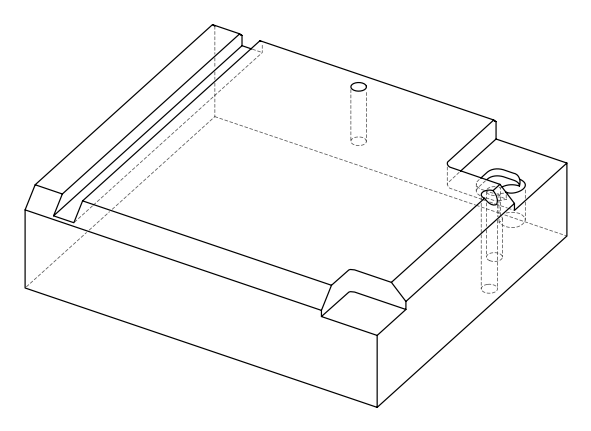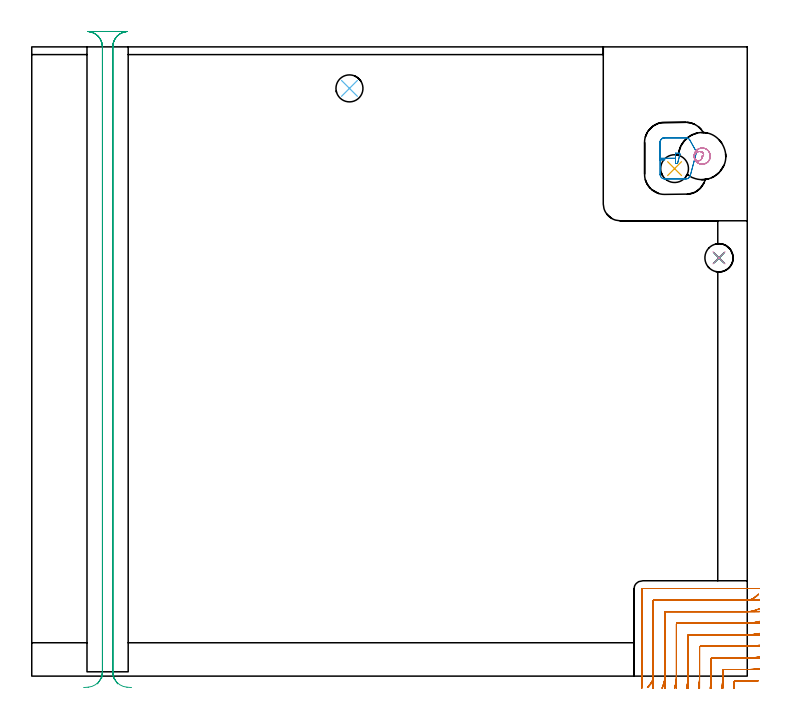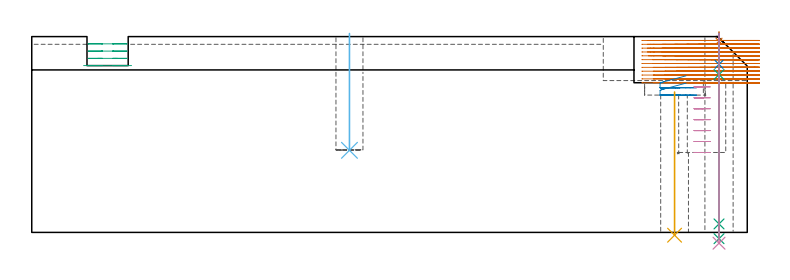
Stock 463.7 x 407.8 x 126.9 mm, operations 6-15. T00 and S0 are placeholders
(PLAN: 15 operations, 9 tool changes, 85.9 min)
(1 AREA_MILL | FG_CHAMFER_SURFACE | UGT0205_001 | 0.76 min | 488 mm3)
(2 AREA_MILL_1 | FG_CHAMFER_SURFACE_1 | UGT0205_001 | 13.24 min | 45396 mm3)
(3 AREA_MILL_2 | FG_CHAMFER_SURFACE_2 | UGT0205_001 | 5.11 min | 3934 mm3)
(4 AREA_MILL_3 | FG_CHAMFER_SURFACE_3 | UGT0205_001 | 24.19 min | 92217 mm3)
(5 MILL_CORNER_NOTCH_RECTANGULAR | CORNER_NOTCH_RECTANGULAR | UGT0201_136 | Follow Part, ap 5, ae 75% | 11.28 min | 297496 mm3)
(6 MILL_CORNER_NOTCH_RECTANGULAR_1 | CORNER_NOTCH_RECTANGULAR_1 | NXT0201_010 | Follow Part, ap 2.5, ae 75% | 19.89 min | 132130 mm3)
(7 MILL_OPEN_POCKET | POCKET_OPEN | UGT0201_136 | Follow Part, ap 5, ae 75% | 0.82 min | 16632 mm3)
(8 MILL_RECTANGULAR_SLOT | SLOT_RECTANGULAR | UGT0201_136 | Follow Part, ap 5, ae 75% | 7.13 min | 199187 mm3)
(9 MILL_BLIND_HOLE_FROM_SOLID_MATERIAL | STEP1POCKET | UGT0201_136 | Spiral | 1.48 min | 29400 mm3)
(10 INDEXABLE_INSERT_DRILL_THROUGH_HOLE_FROM_SOLID | STEP1HOLE_1 | NXT0302_007 | 0.38 min | 21036 mm3)
(11 INDEXABLE_INSERT_DRILL_BLIND_HOLE_FROM_SOLID | STEP1POCKET_1 | NXT0302_006 | 0.3 min | 17641 mm3)
(12 SPOT_DRILL | STEP1HOLE | NXT0321_9005460120000 | 0.05 min | 90 mm3)
(13 DRILL_BLIND_HOLE_INTO_CENTER | STEP1HOLE | NXT0301_128 | 0.08 min | 1642 mm3)
(14 GUN_DRILL_THROUGH_HOLE | STEP1HOLE | UGT0307_008 | 0.62 min | 10386 mm3)
(15 DRILL_TO_ENLARGE_THROUGH_HOLE | STEP1HOLE | UGT0301_252 | 0.55 min | 20573 mm3)
(TOOL UGT0205_001 | Chamfer Mill 20 x 3 x 45 deg. | D20 FL50 Z2)
(TOOL UGT0201_136 | Carbide End Mill 20.0 | D20 FL30 Z4)
(TOOL NXT0201_010 | ENDMILL 10mm [2P460-1000-NA 1630] | D10 FL30 Z6)
(TOOL NXT0302_007 | Index. Insert Drill 18mm [880-D1800L25-05] | D18 PA176 FL90 Z2)
(TOOL NXT0302_006 | Index. Insert Drill 17.5mm [880-D1750L25-05] | D17.5 PA176 FL88 Z2)
(TOOL NXT0321_9005460120000 | NC Spot Drill, 142deg, 12mm, Carbide, Uncoated | D12 PA142 FL30 Z2)
(TOOL NXT0301_128 | Carbide Drill 12mm [861.1-1200-036A1-GP GC34] | D12 PA150 FL37.4 Z2)
(TOOL UGT0307_008 | Gun Drill 11 mm | D11 PA130 FL24 Z1)
(TOOL UGT0301_252 | Twist Drill 18.3 mm | D18.3 PA118 FL135 Z2)
(OP 6 MILL_CORNER_NOTCH_RECTANGULAR_1)
G17 G21 G94 G90
T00 M6
G54
G17 G0 G90 X470.639 Y-2.875 S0 M3
G43 Z136.9 H1
Z124.408
G94 G1 X467.645 Y-3.071 F250.
G2 X463.718 Y-3.2 R60. F500.
G1 X455.685
G3 X455.191 Y-3.665 R0.5
G2 X455.096 Y-5. R60.
G1 X454.848 Y-7.99 F250.
G0 Z136.9
X471.686 Y4.822
Z124.408
G1 X468.7 Y4.537
G2 X463.718 Y4.3 R52.5 F500.
G1 X448.295
G3 X447.8 Y3.805 R0.5
G1 Y-0.051
G2 X447.566 Y-5. R52.5
G1 X447.283 Y-7.987 F250.
G0 Z136.9
X471.682 Y12.409
Z124.408
G1 X468.7 Y12.077
G2 X463.718 Y11.8 R45. F500.
G1 X440.796
G3 X440.3 Y11.304 R0.5
G1 Y-0.051
G2 X440.027 Y-5. R45.
G1 X439.697 Y-7.982 F250.
G0 Z136.9
X471.673 Y20.031
Z124.408
G1 X468.7 Y19.632
G2 X463.718 Y19.3 R37.5 F500.
G1 X433.296
G3 X432.8 Y18.804 R0.5
G1 Y-0.051
G2 X432.472 Y-5. R37.5
G1 X432.076 Y-7.974 F250.
G0 Z136.9
X471.658 Y27.715
Z124.408
G1 X468.7 Y27.217
G2 X463.718 Y26.8 R30. F500.
G1 X425.796
G3 X425.3 Y26.304 R0.5
G1 Y-0.051
G2 X424.889 Y-5. R30.
G1 X424.394 Y-7.959 F250.
G0 Z136.9
X471.626 Y35.523
Z124.408
G1 X468.7 Y34.858
G2 X463.718 Y34.3 R22.5 F500.
G1 X418.296
G3 X417.8 Y33.804 R0.5
G1 Y-0.051
G2 X417.249 Y-5. R22.5
G1 X416.589 Y-7.927 F250.
G0 Z136.9
X471.53 Y43.648
Z124.408
G1 X468.7 Y42.652
G2 X463.718 Y41.8 R15. F500.
G1 X410.796
G3 X410.3 Y41.304 R0.5
G1 Y-0.051
G2 X409.46 Y-5. R15.
G1 X408.47 Y-7.832 F250.
G0 Z136.9
X470.942 Y53.187
Z124.408
G1 X468.7 Y51.194
G2 X463.718 Y49.3 R7.5 F500.
G1 X403.296
G3 X402.8 Y48.804 R0.5
G1 Y-0.051
G2 X400.935 Y-5. R7.5
G1 X398.955 Y-7.254 F250.
G0 Z136.9
X466.718 Y56.8
Z124.408
G1 X463.718
X395.796 F500.
G3 X395.3 Y56.304 R0.5
G1 Y-0.051
Y-3.051 F250.
G0 Z136.9
X470.639 Y-2.875
Z121.917
G1 X467.645 Y-3.071
G2 X463.718 Y-3.2 R60. F500.
G1 X455.685
G3 X455.191 Y-3.665 R0.5
G2 X455.096 Y-5. R60.
G1 X454.848 Y-7.99 F250.
G0 Z136.9
X471.686 Y4.822
Z121.917
G1 X468.7 Y4.537
G2 X463.718 Y4.3 R52.5 F500.
G1 X448.295
G3 X447.8 Y3.805 R0.5
G1 Y-0.051
G2 X447.566 Y-5. R52.5
G1 X447.283 Y-7.987 F250.
G0 Z136.9
X471.682 Y12.409
Z121.917
G1 X468.7 Y12.077
G2 X463.718 Y11.8 R45. F500.
G1 X440.796
G3 X440.3 Y11.304 R0.5
G1 Y-0.051
G2 X440.027 Y-5. R45.
G1 X439.697 Y-7.982 F250.
G0 Z136.9
X471.673 Y20.031
Z121.917
G1 X468.7 Y19.632
G2 X463.718 Y19.3 R37.5 F500.
G1 X433.296
G3 X432.8 Y18.804 R0.5
G1 Y-0.051
G2 X432.472 Y-5. R37.5
G1 X432.076 Y-7.974 F250.
G0 Z136.9
X471.658 Y27.715
Z121.917
G1 X468.7 Y27.217
G2 X463.718 Y26.8 R30. F500.
G1 X425.796
G3 X425.3 Y26.304 R0.5
G1 Y-0.051
G2 X424.889 Y-5. R30.
G1 X424.394 Y-7.959 F250.
G0 Z136.9
X471.626 Y35.523
Z121.917
G1 X468.7 Y34.858
G2 X463.718 Y34.3 R22.5 F500.
G1 X418.296
G3 X417.8 Y33.804 R0.5
G1 Y-0.051
G2 X417.249 Y-5. R22.5
G1 X416.589 Y-7.927 F250.
G0 Z136.9
X471.53 Y43.648
Z121.917
G1 X468.7 Y42.652
G2 X463.718 Y41.8 R15. F500.
G1 X410.796
G3 X410.3 Y41.304 R0.5
G1 Y-0.051
G2 X409.46 Y-5. R15.
G1 X408.47 Y-7.832 F250.
G0 Z136.9
X470.942 Y53.187
Z121.917
G1 X468.7 Y51.194
G2 X463.718 Y49.3 R7.5 F500.
G1 X403.296
G3 X402.8 Y48.804 R0.5
G1 Y-0.051
G2 X400.935 Y-5. R7.5
G1 X398.955 Y-7.254 F250.
G0 Z136.9
X466.718 Y56.8
Z121.917
G1 X463.718
X395.796 F500.
G3 X395.3 Y56.304 R0.5
G1 Y-0.051
Y-3.051 F250.
G0 Z136.9
X470.639 Y-2.875
Z119.425
G1 X467.645 Y-3.071
G2 X463.718 Y-3.2 R60. F500.
G1 X455.685
G3 X455.191 Y-3.665 R0.5
G2 X455.096 Y-5. R60.
G1 X454.848 Y-7.99 F250.
G0 Z136.9
X471.686 Y4.822
Z119.425
G1 X468.7 Y4.537
G2 X463.718 Y4.3 R52.5 F500.
G1 X448.295
G3 X447.8 Y3.805 R0.5
G1 Y-0.051
G2 X447.566 Y-5. R52.5
G1 X447.283 Y-7.987 F250.
G0 Z136.9
X471.682 Y12.409
Z119.425
G1 X468.7 Y12.077
G2 X463.718 Y11.8 R45. F500.
G1 X440.796
G3 X440.3 Y11.304 R0.5
G1 Y-0.051
G2 X440.027 Y-5. R45.
G1 X439.697 Y-7.982 F250.
G0 Z136.9
X471.673 Y20.031
Z119.425
G1 X468.7 Y19.632
G2 X463.718 Y19.3 R37.5 F500.
G1 X433.296
G3 X432.8 Y18.804 R0.5
G1 Y-0.051
G2 X432.472 Y-5. R37.5
G1 X432.076 Y-7.974 F250.
G0 Z136.9
X471.658 Y27.715
Z119.425
G1 X468.7 Y27.217
G2 X463.718 Y26.8 R30. F500.
G1 X425.796
G3 X425.3 Y26.304 R0.5
G1 Y-0.051
G2 X424.889 Y-5. R30.
G1 X424.394 Y-7.959 F250.
G0 Z136.9
X471.626 Y35.523
Z119.425
G1 X468.7 Y34.858
G2 X463.718 Y34.3 R22.5 F500.
G1 X418.296
G3 X417.8 Y33.804 R0.5
G1 Y-0.051
G2 X417.249 Y-5. R22.5
G1 X416.589 Y-7.927 F250.
G0 Z136.9
X471.53 Y43.648
Z119.425
G1 X468.7 Y42.651
G2 X463.718 Y41.8 R15. F500.
G1 X410.796
G3 X410.3 Y41.304 R0.5
G1 Y-0.051
G2 X409.46 Y-5. R15.
G1 X408.47 Y-7.832 F250.
G0 Z136.9
X470.942 Y53.187
Z119.425
G1 X468.7 Y51.194
G2 X463.718 Y49.3 R7.5 F500.
G1 X403.296
G3 X402.8 Y48.804 R0.5
G1 Y-0.051
G2 X400.935 Y-5. R7.5
G1 X398.955 Y-7.254 F250.
G0 Z136.9
X466.718 Y56.8
Z119.425
G1 X463.718
X395.796 F500.
G3 X395.3 Y56.304 R0.5
G1 Y-0.051
Y-3.051 F250.
G0 Z136.9
X470.618 Y-2.926
Z116.933
G1 X467.623 Y-3.1
G2 X464.155 Y-3.2 R60. F500.
G1 X455.685
G3 X455.191 Y-3.665 R0.5
G2 X455.096 Y-5. R60.
G1 X454.848 Y-7.99 F250.
G0 Z136.9
X471.689 Y4.757
Z116.933
G1 X468.7 Y4.497
G2 X464.155 Y4.3 R52.5 F500.
G1 X448.295
G3 X447.8 Y3.805 R0.5
G1 Y-0.051
G2 X447.566 Y-5. R52.5
G1 X447.283 Y-7.987 F250.
G0 Z136.9
X471.685 Y12.333
Z116.933
G1 X468.7 Y12.03
G2 X464.155 Y11.8 R45. F500.
G1 X440.796
G3 X440.3 Y11.304 R0.5
G1 Y-0.051
G2 X440.027 Y-5. R45.
G1 X439.697 Y-7.982 F250.
G0 Z136.9
X471.678 Y19.94
Z116.933
G1 X468.7 Y19.576
G2 X464.155 Y19.3 R37.5 F500.
G1 X433.296
G3 X432.8 Y18.804 R0.5
G1 Y-0.051
G2 X432.472 Y-5. R37.5
G1 X432.076 Y-7.974 F250.
G0 Z136.9
X471.665 Y27.601
Z116.933
G1 X468.7 Y27.146
G2 X464.155 Y26.8 R30. F500.
G1 X425.796
G3 X425.3 Y26.304 R0.5
G1 Y-0.051
G2 X424.889 Y-5. R30.
G1 X424.394 Y-7.959 F250.
G0 Z136.9
X471.638 Y35.37
Z116.933
G1 X468.7 Y34.764
G2 X464.155 Y34.3 R22.5 F500.
G1 X418.296
G3 X417.8 Y33.804 R0.5
G1 Y-0.051
G2 X417.249 Y-5. R22.5
G1 X416.589 Y-7.927 F250.
G0 Z136.9
X471.559 Y43.414
Z116.933
G1 X468.7 Y42.505
G2 X464.155 Y41.8 R15. F500.
G1 X410.796
G3 X410.3 Y41.304 R0.5
G1 Y-0.051
G2 X409.46 Y-5. R15.
G1 X408.47 Y-7.832 F250.
G0 Z136.9
X471.086 Y52.652
Z116.933
G1 X468.7 Y50.834
G2 X464.155 Y49.3 R7.5 F500.
G1 X403.296
G3 X402.8 Y48.804 R0.5
G1 Y-0.051
G2 X400.935 Y-5. R7.5
G1 X398.955 Y-7.254 F250.
G0 Z136.9
X467.155 Y56.8
Z116.933
G1 X464.155
X395.796 F500.
G3 X395.3 Y56.304 R0.5
G1 Y-0.051
Y-3.051 F250.
G0 Z136.9
X470.542 Y-3.2
Z114.442
G1 X467.542
X455.716 F500.
G3 X455.222 Y-3.67 R0.5
G2 X455.139 Y-5. R60.
G1 X454.919 Y-7.992 F250.
G0 Z136.9
X471.699 Y4.368
Z114.442
G1 X468.7 Y4.31
G2 X467.678 Y4.3 R52.5 F500.
G1 X448.295
G3 X447.8 Y3.805 R0.5
G1 Y-0.607
G2 X447.616 Y-5. R52.5
G1 X447.365 Y-7.989 F250.
G0 Z136.9
X471.699 Y11.88
Z114.442
G1 X468.7 Y11.812
G2 X467.678 Y11.8 R45. F500.
G1 X440.796
G3 X440.3 Y11.304 R0.5
G1 Y-0.607
G2 X440.085 Y-5. R45.
G1 X439.792 Y-7.986 F250.
G0 Z136.9
X471.699 Y19.396
Z114.442
G1 X468.7 Y19.314
G2 X467.678 Y19.3 R37.5 F500.
G1 X433.296
G3 X432.8 Y18.804 R0.5
G1 Y-0.607
G2 X432.542 Y-5. R37.5
G1 X432.19 Y-7.979 F250.
G0 Z136.9
X471.698 Y26.92
Z114.442
G1 X468.7 Y26.817
G2 X467.678 Y26.8 R30. F500.
G1 X425.796
G3 X425.3 Y26.304 R0.5
G1 Y-0.607
G2 X424.977 Y-5. R30.
G1 X424.537 Y-7.968 F250.
G0 Z136.9
X471.697 Y34.459
Z114.442
G1 X468.7 Y34.323
G2 X467.678 Y34.3 R22.5 F500.
G1 X418.296
G3 X417.8 Y33.804 R0.5
G1 Y-0.607
G2 X417.367 Y-5. R22.5
G1 X416.781 Y-7.942 F250.
G0 Z136.9
X471.693 Y42.039
Z114.442
G1 X468.7 Y41.835
G2 X467.678 Y41.8 R15. F500.
G1 X410.796
G3 X410.3 Y41.304 R0.5
G1 Y-0.607
G2 X409.642 Y-5. R15.
G1 X408.764 Y-7.868 F250.
G0 Z136.9
X471.672 Y49.779
Z114.442
G1 X468.7 Y49.37
G2 X467.678 Y49.3 R7.5 F500.
G1 X403.296
G3 X402.8 Y48.804 R0.5
G1 Y-0.607
G2 X401.379 Y-5. R7.5
G1 X399.621 Y-7.431 F250.
G0 Z136.9
X470.678 Y56.8
Z114.442
G1 X467.678
X395.796 F500.
G3 X395.3 Y56.304 R0.5
G1 Y-0.607
Y-3.607 F250.
G0 Z136.9
X470.542 Y-3.2
Z111.95
G1 X467.542
X455.795 F500.
G3 X455.3 Y-3.695 R0.5
G2 X455.292 Y-5. R60.
G1 X455.24 Y-8. F250.
G0 Z136.9
X471.7 Y4.301
Z111.95
G1 X468.7 Y4.3
X455.795 F500.
X448.295
G3 X447.8 Y3.805 R0.5
G1 Y-3.971
G2 X447.79 Y-5. R52.5
G1 X447.731 Y-7.999 F250.
G0 Z136.9
X471.7 Y11.802
Z111.95
G1 X468.7 Y11.8
X448.295 F500.
X440.796
G3 X440.3 Y11.304 R0.5
G1 Y-3.971
G2 X440.288 Y-5. R45.
G1 X440.22 Y-7.999 F250.
G0 Z136.9
X471.7 Y19.302
Z111.95
G1 X468.7 Y19.3
X440.796 F500.
X433.296
G3 X432.8 Y18.804 R0.5
G1 Y-3.971
G2 X432.786 Y-5. R37.5
G1 X432.704 Y-7.999 F250.
G0 Z136.9
X471.7 Y26.802
Z111.95
G1 X468.7 Y26.8
X433.296 F500.
X425.796
G3 X425.3 Y26.304 R0.5
G1 Y-3.971
G2 X425.282 Y-5. R30.
G1 X425.179 Y-7.998 F250.
G0 Z136.9
X471.7 Y34.303
Z111.95
G1 X468.7 Y34.3
X425.796 F500.
X418.296
G3 X417.8 Y33.804 R0.5
G1 Y-3.971
G2 X417.776 Y-5. R22.5
G1 X417.639 Y-7.997 F250.
G0 Z136.9
X471.7 Y41.805
Z111.95
G1 X468.7 Y41.8
X418.296 F500.
X410.796
G3 X410.3 Y41.304 R0.5
G1 Y-3.971
G2 X410.265 Y-5. R15.
G1 X410.059 Y-7.993 F250.
G0 Z136.9
X471.7 Y49.31
Z111.95
G1 X468.7 Y49.3
X410.796 F500.
X403.296
G3 X402.8 Y48.804 R0.5
G1 Y-3.971
G2 X402.729 Y-5. R7.5
G1 X402.317 Y-7.972 F250.
G0 Z136.9
X471.676 Y56.8
Z111.95
G1 X468.676
X395.796 F500.
G3 X395.3 Y56.304 R0.5
G1 Y-3.971
Y-6.971 F250.
G0 Z136.9
X470.542 Y-3.2
Z109.458
G1 X467.542
X455.795 F500.
G3 X455.3 Y-3.695 R0.5
G1 Y-5.
X455.299 Y-8. F250.
G0 Z136.9
X471.7 Y4.3
Z109.458
G1 X468.7
X448.295 F500.
G3 X447.8 Y3.805 R0.5
G1 Y-3.695
Y-5.
X447.799 Y-8. F250.
G0 Z136.9
X471.7 Y11.8
Z109.458
G1 X468.7
X440.796 F500.
G3 X440.3 Y11.304 R0.5
G1 Y3.805
Y-5.
X440.298 Y-8. F250.
G0 Z136.9
X471.7 Y19.3
Z109.458
G1 X468.7
X433.296 F500.
G3 X432.8 Y18.804 R0.5
G1 Y11.304
Y-5.
X432.798 Y-8. F250.
G0 Z136.9
X471.7 Y26.8
Z109.458
G1 X468.7
X425.796 F500.
G3 X425.3 Y26.304 R0.5
G1 Y18.804
Y-5.
X425.297 Y-8. F250.
G0 Z136.9
X471.7 Y34.3
Z109.458
G1 X468.7
X418.296 F500.
G3 X417.8 Y33.804 R0.5
G1 Y26.304
Y-5.
X417.797 Y-8. F250.
G0 Z136.9
X471.7 Y41.8
Z109.458
G1 X468.7
X410.796 F500.
G3 X410.3 Y41.304 R0.5
G1 Y33.804
Y-5.
X410.295 Y-8. F250.
G0 Z136.9
X471.7 Y49.3
Z109.458
G1 X468.7
X403.296 F500.
G3 X402.8 Y48.804 R0.5
G1 Y41.304
Y-5.
X402.79 Y-8. F250.
G0 Z136.9
X471.7 Y56.8
Z109.458
G1 X468.7
X395.797 F500.
G3 X395.3 Y56.304 R0.5
G1 Y-4.974
Y-7.974 F250.
G0 Z136.9
X470.542 Y-3.2
Z106.967
G1 X467.542
X455.795 F500.
G3 X455.3 Y-3.695 R0.5
G1 Y-5.
Y-8. F250.
G0 Z136.9
X471.7 Y4.3
Z106.967
G1 X468.7
X448.295 F500.
G3 X447.8 Y3.805 R0.5
G1 Y-5.
Y-8. F250.
G0 Z136.9
X471.7 Y11.8
Z106.967
G1 X468.7
X440.796 F500.
G3 X440.3 Y11.304 R0.5
G1 Y-5.
Y-8. F250.
G0 Z136.9
X471.7 Y19.3
Z106.967
G1 X468.7
X433.296 F500.
G3 X432.8 Y18.804 R0.5
G1 Y-5.
Y-8. F250.
G0 Z136.9
X471.7 Y26.8
Z106.967
G1 X468.7
X425.796 F500.
G3 X425.3 Y26.304 R0.5
G1 Y-5.
Y-8. F250.
G0 Z136.9
X471.7 Y34.3
Z106.967
G1 X468.7
X418.296 F500.
G3 X417.8 Y33.804 R0.5
G1 Y-5.
Y-8. F250.
G0 Z136.9
X471.7 Y41.8
Z106.967
G1 X468.7
X410.796 F500.
G3 X410.3 Y41.304 R0.5
G1 Y-5.
Y-8. F250.
G0 Z136.9
X471.7 Y49.3
Z106.967
G1 X468.7
X403.296 F500.
G3 X402.8 Y48.804 R0.5
G1 Y-5.
Y-8. F250.
G0 Z136.9
X471.7 Y56.8
Z106.967
G1 X468.7
X395.797 F500.
G3 X395.3 Y56.304 R0.5
G1 Y-5.
Y-8. F250.
G0 Z136.9
X470.542 Y-3.2
Z104.475
G1 X467.542
X455.795 F500.
G3 X455.3 Y-3.695 R0.5
G1 Y-5.
Y-8. F250.
G0 Z136.9
X471.7 Y4.3
Z104.475
G1 X468.7
X448.295 F500.
G3 X447.8 Y3.805 R0.5
G1 Y-5.
Y-8. F250.
G0 Z136.9
X471.7 Y11.8
Z104.475
G1 X468.7
X440.796 F500.
G3 X440.3 Y11.304 R0.5
G1 Y-5.
Y-8. F250.
G0 Z136.9
X471.7 Y19.3
Z104.475
G1 X468.7
X433.296 F500.
G3 X432.8 Y18.804 R0.5
G1 Y-5.
Y-8. F250.
G0 Z136.9
X471.7 Y26.8
Z104.475
G1 X468.7
X425.796 F500.
G3 X425.3 Y26.304 R0.5
G1 Y-5.
Y-8. F250.
G0 Z136.9
X471.7 Y34.3
Z104.475
G1 X468.7
X418.296 F500.
G3 X417.8 Y33.804 R0.5
G1 Y-5.
Y-8. F250.
G0 Z136.9
X471.7 Y41.8
Z104.475
G1 X468.7
X410.796 F500.
G3 X410.3 Y41.304 R0.5
G1 Y-5.
Y-8. F250.
G0 Z136.9
X471.7 Y49.3
Z104.475
G1 X468.7
X403.296 F500.
G3 X402.8 Y48.804 R0.5
G1 Y-5.
Y-8. F250.
G0 Z136.9
X471.7 Y56.8
Z104.475
G1 X468.7
X395.797 F500.
G3 X395.3 Y56.304 R0.5
G1 Y-5.
Y-8. F250.
G0 Z136.9
X470.542 Y-3.2
Z101.983
G1 X467.542
X455.795 F500.
G3 X455.3 Y-3.695 R0.5
G1 Y-5.
Y-8. F250.
G0 Z136.9
X471.7 Y4.3
Z101.983
G1 X468.7
X448.295 F500.
G3 X447.8 Y3.805 R0.5
G1 Y-5.
Y-8. F250.
G0 Z136.9
X471.7 Y11.8
Z101.983
G1 X468.7
X440.796 F500.
G3 X440.3 Y11.304 R0.5
G1 Y-5.
Y-8. F250.
G0 Z136.9
X471.7 Y19.3
Z101.983
G1 X468.7
X433.296 F500.
G3 X432.8 Y18.804 R0.5
G1 Y-5.
Y-8. F250.
G0 Z136.9
X471.7 Y26.8
Z101.983
G1 X468.7
X425.796 F500.
G3 X425.3 Y26.304 R0.5
G1 Y-5.
Y-8. F250.
G0 Z136.9
X471.7 Y34.3
Z101.983
G1 X468.7
X418.296 F500.
G3 X417.8 Y33.804 R0.5
G1 Y-5.
Y-8. F250.
G0 Z136.9
X471.7 Y41.8
Z101.983
G1 X468.7
X410.796 F500.
G3 X410.3 Y41.304 R0.5
G1 Y-5.
Y-8. F250.
G0 Z136.9
X471.7 Y49.3
Z101.983
G1 X468.7
X403.296 F500.
G3 X402.8 Y48.804 R0.5
G1 Y-5.
Y-8. F250.
G0 Z136.9
X471.7 Y56.8
Z101.983
G1 X468.7
X395.797 F500.
G3 X395.3 Y56.304 R0.5
G1 Y-5.
Y-8. F250.
G0 Z136.9
X470.542 Y-3.2
Z99.492
G1 X467.542
X455.795 F500.
G3 X455.3 Y-3.695 R0.5
G1 Y-5.
Y-8. F250.
G0 Z136.9
X471.7 Y4.3
Z99.492
G1 X468.7
X448.295 F500.
G3 X447.8 Y3.805 R0.5
G1 Y-5.
Y-8. F250.
G0 Z136.9
X471.7 Y11.8
Z99.492
G1 X468.7
X440.796 F500.
G3 X440.3 Y11.304 R0.5
G1 Y-5.
Y-8. F250.
G0 Z136.9
X471.7 Y19.3
Z99.492
G1 X468.7
X433.296 F500.
G3 X432.8 Y18.804 R0.5
G1 Y-5.
Y-8. F250.
G0 Z136.9
X471.7 Y26.8
Z99.492
G1 X468.7
X425.796 F500.
G3 X425.3 Y26.304 R0.5
G1 Y-5.
Y-8. F250.
G0 Z136.9
X471.7 Y34.3
Z99.492
G1 X468.7
X418.296 F500.
G3 X417.8 Y33.804 R0.5
G1 Y-5.
Y-8. F250.
G0 Z136.9
X471.7 Y41.8
Z99.492
G1 X468.7
X410.796 F500.
G3 X410.3 Y41.304 R0.5
G1 Y-5.
Y-8. F250.
G0 Z136.9
X471.7 Y49.3
Z99.492
G1 X468.7
X403.296 F500.
G3 X402.8 Y48.804 R0.5
G1 Y-5.
Y-8. F250.
G0 Z136.9
X471.7 Y56.8
Z99.492
G1 X468.7
X395.797 F500.
G3 X395.3 Y56.304 R0.5
G1 Y-5.
Y-8. F250.
G0 Z136.9
X470.542 Y-3.2
Z97.
G1 X467.542
X455.795 F500.
G3 X455.3 Y-3.695 R0.5
G1 Y-5.
Y-8. F250.
G0 Z136.9
X471.7 Y4.3
Z97.
G1 X468.7
X448.295 F500.
G3 X447.8 Y3.805 R0.5
G1 Y-5.
Y-8. F250.
G0 Z136.9
X471.7 Y11.8
Z97.
G1 X468.7
X440.796 F500.
G3 X440.3 Y11.304 R0.5
G1 Y-5.
Y-8. F250.
G0 Z136.9
X471.7 Y19.3
Z97.
G1 X468.7
X433.296 F500.
G3 X432.8 Y18.804 R0.5
G1 Y-5.
Y-8. F250.
G0 Z136.9
X471.7 Y26.8
Z97.
G1 X468.7
X425.796 F500.
G3 X425.3 Y26.304 R0.5
G1 Y-5.
Y-8. F250.
G0 Z136.9
X471.7 Y34.3
Z97.
G1 X468.7
X418.296 F500.
G3 X417.8 Y33.804 R0.5
G1 Y-5.
Y-8. F250.
G0 Z136.9
X471.7 Y41.8
Z97.
G1 X468.7
X410.796 F500.
G3 X410.3 Y41.304 R0.5
G1 Y-5.
Y-8. F250.
G0 Z136.9
X471.7 Y49.3
Z97.
G1 X468.7
X403.296 F500.
G3 X402.8 Y48.804 R0.5
G1 Y-5.
Y-8. F250.
G0 Z136.9
X471.7 Y56.8
Z97.
G1 X468.7
X395.797 F500.
G3 X395.3 Y56.304 R0.5
G1 Y-5.
Y-8. F250.
G0 Z136.9
M5
M2
(OP 7 MILL_OPEN_POCKET)
G17 G21 G94 G90
T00 M6
G54
G17 G0 G90 X424.006 Y348.9 S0 M3
G43 Z136.9 H0
Z101.475
G94 G1 X409.955 Z97.71 F250.
X409.361 Y348.791 Z97.548
X408.8 Y348.565 Z97.386
X408.296 Y348.231 Z97.224
X407.869 Y347.804 Z97.062
X407.535 Y347.3 Z96.9
X407.309 Y346.739 Z96.738
X407.2 Y346.145 Z96.576
Y335.55 Z93.737
X417.2
Y332.2 F500.
X418.51
X420.123 Y338.301
X419.789 Y338.9
X417.2
Y335.55
X407.2
Y325.2
G3 X410.2 Y322.2 R3.
G1 X423.9
G3 X426.8 Y324.433 R3.
G1 X430.822 Y339.647
X426.52 Y347.361
G3 X423.9 Y348.9 R3.
G1 X410.2
G3 X407.2 Y345.9 R3.
G1 Y335.55
Y334.55
X410.2 F250.
G0 X424.006 Y348.9 Z96.737
G1 X409.955 Z92.972
X409.361 Y348.791 Z92.81
X408.8 Y348.565 Z92.649
X408.296 Y348.231 Z92.487
X407.869 Y347.804 Z92.325
X407.535 Y347.3 Z92.163
X407.309 Y346.739 Z92.001
X407.2 Y346.145 Z91.839
Y335.55 Z89.
X417.2
Y332.2 F500.
X418.51
X420.123 Y338.301
X419.789 Y338.9
X417.2
Y335.55
X407.2
Y325.2
G3 X410.2 Y322.2 R3.
G1 X423.9
G3 X426.8 Y324.433 R3.
G1 X430.822 Y339.647
X426.52 Y347.361
G3 X423.9 Y348.9 R3.
G1 X410.2
G3 X407.2 Y345.9 R3.
G1 Y335.55
Y334.55
X410.2 F250.
G0 Z136.9
M5
M2
(OP 8 MILL_RECTANGULAR_SLOT)
G17 G21 G94 G90
T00 M6
G54
G17 G0 G90 X53.063 Y-1.666 S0 M3
G43 Z136.9 H0
Z122.2
G94 G1 X52.613 Y1.3 F250.
G2 X52.5 Y2.8 R10. F500.
G1 Y407.8
G2 X61.706 Y417.768 R10.
G1 Y417.798
X61.528 Y417.8
X36.719
X36.585 Y417.799
X36.586 Y417.769
G2 X45.8 Y407.8 R10.
G1 Y2.8
G2 X45.687 Y1.3 R10.
G1 X45.237 Y-1.666 F250.
G0 X53.063 Z117.5
G1 X52.613 Y1.3
G2 X52.5 Y2.8 R10. F500.
G1 Y407.8
G2 X61.726 Y417.77 R10.
G1 Y417.8
X36.574
Y417.77
G2 X45.8 Y407.8 R10.
G1 Y2.8
G2 X45.687 Y1.3 R10.
G1 X45.237 Y-1.666 F250.
G0 Z136.9
X55.61 Y-5.044
Z112.8
G1 X54.02 Y-2.5
G2 X52.5 Y2.8 R10. F500.
G1 Y407.8
G2 X61.726 Y417.77 R10.
G1 Y417.8
X36.574
Y417.77
G2 X45.8 Y407.8 R10.
G1 Y2.8
G2 X44.28 Y-2.5 R10.
G1 X42.69 Y-5.044 F250.
G0 Z136.9
X64.704 Y-7.405
Z108.1
G1 X61.713 Y-7.169
G2 X52.5 Y2.8 R10. F500.
G1 Y407.8
G2 X61.726 Y417.77 R10.
G1 Y417.8
X36.574
Y417.77
G2 X45.8 Y407.8 R10.
G1 Y2.8
G2 X36.587 Y-7.169 R10.
G1 X33.596 Y-7.405 F250.
G0 Z136.9
M5
M2
(OP 9 MILL_BLIND_HOLE_FROM_SOLID_MATERIAL)
G17 G21 G94 G90
T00 M6
G54
G17 G0 G90 X434.5 Y337. S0 M3
G43 Z136.9 H0
Z94.314
G94 G3 X435.399 Y337.972 R0.901 F250.
X434.294 Y339.617 R2.019
X430.681 Y339.368 R3.55
X429.315 Y336.179 R3.256
X435.321 Y331.815 R5.25
X429.315 Y336.179 R-5.25
X432.318 Y333.997 R2.625
X434.5 Y337. R2.625
G0 Z87.229
G3 X435.399 Y337.972 R0.901
X434.294 Y339.617 R2.019
X430.681 Y339.368 R3.55
X429.315 Y336.179 R3.256
X435.321 Y331.815 R5.25
X429.315 Y336.179 R-5.25
X432.318 Y333.997 R2.625
X434.5 Y337. R2.625
G0 Z80.143
G3 X435.399 Y337.972 R0.901
X434.294 Y339.617 R2.019
X430.681 Y339.368 R3.55
X429.315 Y336.179 R3.256
X435.321 Y331.815 R5.25
X429.315 Y336.179 R-5.25
X432.318 Y333.997 R2.625
X434.5 Y337. R2.625
G0 Z73.057
G3 X435.399 Y337.972 R0.901
X434.294 Y339.617 R2.019
X430.681 Y339.368 R3.55
X429.315 Y336.179 R3.256
X435.321 Y331.815 R5.25
X429.315 Y336.179 R-5.25
X432.318 Y333.997 R2.625
X434.5 Y337. R2.625
G0 Z65.971
G3 X435.399 Y337.972 R0.901
X434.294 Y339.617 R2.019
X430.681 Y339.368 R3.55
X429.315 Y336.179 R3.256
X435.321 Y331.815 R5.25
X429.315 Y336.179 R-5.25
X432.318 Y333.997 R2.625
X434.5 Y337. R2.625
G0 Z58.886
G3 X435.399 Y337.972 R0.901
X434.294 Y339.617 R2.019
X430.681 Y339.368 R3.55
X429.315 Y336.179 R3.256
X435.321 Y331.815 R5.25
X429.315 Y336.179 R-5.25
X432.318 Y333.997 R2.625
X434.5 Y337. R2.625
G0 Z51.8
G3 X435.399 Y337.972 R0.901
X434.294 Y339.617 R2.019
X430.681 Y339.368 R3.55
X429.315 Y336.179 R3.256
X435.321 Y331.815 R5.25
X429.315 Y336.179 R-5.25
X432.318 Y333.997 R2.625
X434.5 Y337. R2.625
G0 Z136.9
M5
M2
(OP 10 INDEXABLE_INSERT_DRILL_THROUGH_HOLE_FROM_SOLID)
G17 G21 G94 G90
T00 M6
G54
G17 G0 G90 X416.6 Y328.9 S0 M3
G43 Z136.9 H1
G94 G81 G98 Z-1.814 F250. R91.
G80
M5
M2
(OP 11 INDEXABLE_INSERT_DRILL_BLIND_HOLE_FROM_SOLID)
G17 G21 G94 G90
T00 M6
G54
G17 G0 G90 X205.9 Y380.9 S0 M3
G43 Z136.9 H1
G94 G81 G98 Z53.2 F250. R128.9
G80
M5
M2
(OP 12 SPOT_DRILL)
G17 G21 G94 G90
T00 M6
G54
G17 G0 G90 X445.4 Y271.1 S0 M3
G43 Z136.9 H0
G94 G81 G98 Z123.9 F250. R129.9
G80
M5
M2
(OP 13 DRILL_BLIND_HOLE_INTO_CENTER)
G17 G21 G94 G90
T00 M6
G54
G17 G0 G90 X445.4 Y271.1 S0 M3
G43 Z136.9 H1
G94 G81 G98 Z108.9 F250. R128.9
G80
M5
M2
(OP 14 GUN_DRILL_THROUGH_HOLE)
G17 G21 G94 G90
T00 M6
G54
G17 G0 G90 X445.4 Y271.1 M8
G43 Z136.9 H0
Z122.04
S716 M3
G94 G1 Z102.309 F125. M26
G4 X.084
Z5.5 F250.
G4 X.084
Z-4.065 F125.
G4 X.084
M5
M9
G0 Z122.04
Z136.9
M2
(OP 15 DRILL_TO_ENLARGE_THROUGH_HOLE)
G17 G21 G94 G90
T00 M6
G54
G17 G0 G90 X445.4 Y271.1 S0 M3
G43 Z136.9 H0
G94 G73 G98 Z-6.998 F250. Q16.737 R128.9
G80
M5
M2
